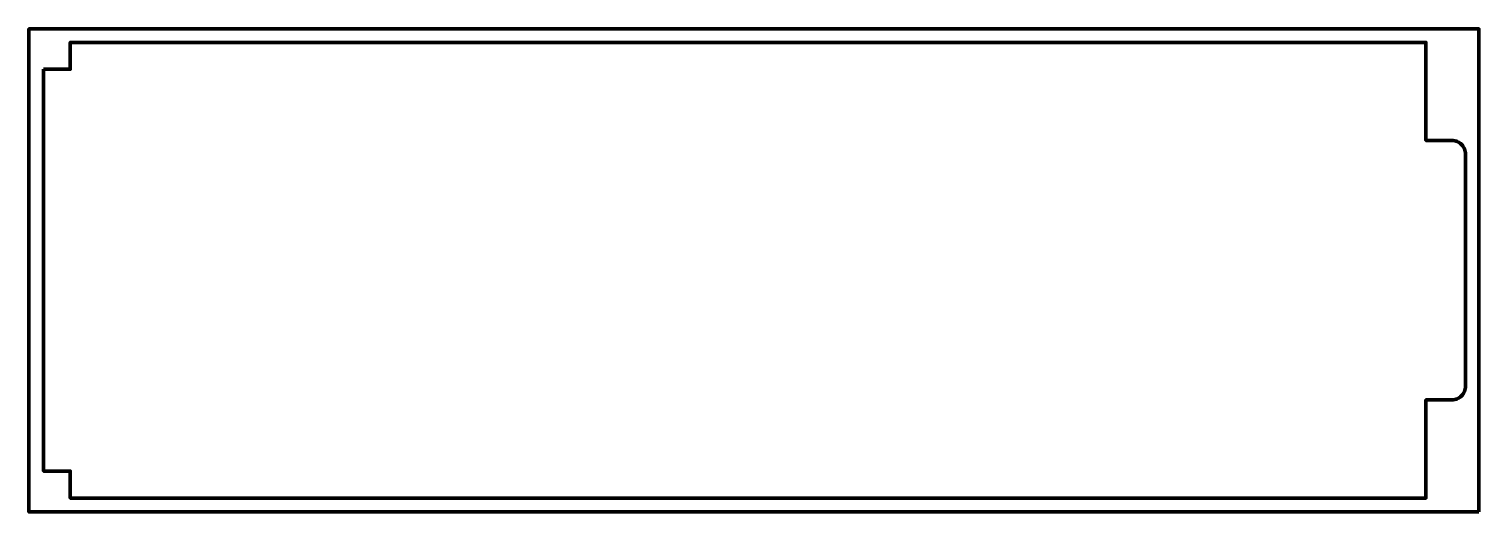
# Model space of a CAD drawing. Header units: millimetres. Extents: x -372 to 711, y -81 to 279.
import ezdxf

# ---------------------------------------------------------------- set-up
doc = ezdxf.new("R2010")
doc.units = ezdxf.units.MM
doc.header["$MEASUREMENT"] = 0
doc.layers.add('Layer 1', color=7, linetype='Continuous', lineweight=0)

msp = doc.modelspace()

# ---------------------------------------------------------------- linework, layer by layer
at = {"layer": 'Layer 1', "color": 230, "lineweight": 70, "true_color": 0xe6007e}
msp.add_lwpolyline([(710.8, -81.4), (-372.2, -81.4), (-372.2, 279), (710.8, 279)], close=True, dxfattribs=at)
msp.add_open_spline([(-361.3, 248.9), (-361.3, 248.9), (-356.3, 248.9), (-356.3, 248.9), (-356.3, 248.9), (-351.3, 248.9), (-351.3, 248.9), (-351.3, 248.9), (-346.3, 248.9), (-346.3, 248.9), (-346.3, 248.9), (-341.3, 248.9), (-341.3, 248.9), (-341.3, 248.9), (-341.3, 253.9), (-341.3, 253.9), (-341.3, 253.9), (-341.3, 258.9), (-341.3, 258.9), (-341.3, 258.9), (-341.3, 263.9), (-341.3, 263.9), (-341.3, 263.9), (-341.3, 269), (-341.3, 269), (-341.3, 269), (-88.2, 269), (-88.2, 269), (-88.2, 269), (164.9, 269), (164.9, 269), (164.9, 269), (418, 269), (418, 269), (418, 269), (671.2, 269), (671.2, 269), (671.2, 269), (671.2, 250.7), (671.2, 250.7), (671.2, 250.7), (671.2, 232.4), (671.2, 232.4), (671.2, 232.4), (671.2, 214.1), (671.2, 214.1), (671.2, 214.1), (671.2, 195.8), (671.2, 195.8), (671.2, 195.8), (676, 195.8), (676, 195.8), (676, 195.8), (680.9, 195.8), (680.9, 195.8), (680.9, 195.8), (685.8, 195.8), (685.8, 195.8), (685.8, 195.8), (690.6, 195.8), (690.6, 195.8), (692, 195.8), (693.4, 195.5), (694.6, 195), (695.8, 194.4), (696.9, 193.7), (697.8, 192.8), (698.8, 191.9), (699.5, 190.8), (700, 189.5), (700.5, 188.3), (700.8, 187), (700.8, 185.6), (700.8, 185.6), (700.8, 142.3), (700.8, 142.3), (700.8, 142.3), (700.8, 99), (700.8, 99), (700.8, 99), (700.8, 55.7), (700.8, 55.7), (700.8, 55.7), (700.8, 12.4), (700.8, 12.4), (700.8, 11), (700.5, 9.7), (700, 8.5), (699.5, 7.2), (698.8, 6.1), (697.8, 5.2), (696.9, 4.3), (695.8, 3.5), (694.6, 3), (693.4, 2.5), (692, 2.2), (690.6, 2.2), (690.6, 2.2), (685.8, 2.2), (685.8, 2.2), (685.8, 2.2), (680.9, 2.2), (680.9, 2.2), (680.9, 2.2), (676, 2.2), (676, 2.2), (676, 2.2), (671.2, 2.2), (671.2, 2.2), (671.2, 2.2), (671.2, -16.1), (671.2, -16.1), (671.2, -16.1), (671.2, -34.4), (671.2, -34.4), (671.2, -34.4), (671.2, -52.7), (671.2, -52.7), (671.2, -52.7), (671.2, -71), (671.2, -71), (671.2, -71), (418, -71), (418, -71), (418, -71), (164.9, -71), (164.9, -71), (164.9, -71), (-88.2, -71), (-88.2, -71), (-88.2, -71), (-341.3, -71), (-341.3, -71), (-341.3, -71), (-341.3, -66), (-341.3, -66), (-341.3, -66), (-341.3, -60.9), (-341.3, -60.9), (-341.3, -60.9), (-341.3, -55.9), (-341.3, -55.9), (-341.3, -55.9), (-341.3, -50.9), (-341.3, -50.9), (-341.3, -50.9), (-346.3, -50.9), (-346.3, -50.9), (-346.3, -50.9), (-351.3, -50.9), (-351.3, -50.9), (-351.3, -50.9), (-356.3, -50.9), (-356.3, -50.9), (-356.3, -50.9), (-361.3, -50.9), (-361.3, -50.9), (-361.3, -50.9), (-361.3, 24.1), (-361.3, 24.1), (-361.3, 24.1), (-361.3, 99), (-361.3, 99), (-361.3, 99), (-361.3, 173.9), (-361.3, 173.9), (-361.3, 173.9), (-361.3, 248.9), (-361.3, 248.9)], degree=3, knots=[0, 0, 0, 0, 1, 1, 1, 2, 2, 2, 3, 3, 3, 4, 4, 4, 5, 5, 5, 6, 6, 6, 7, 7, 7, 8, 8, 8, 9, 9, 9, 10, 10, 10, 11, 11, 11, 12, 12, 12, 13, 13, 13, 14, 14, 14, 15, 15, 15, 16, 16, 16, 17, 17, 17, 18, 18, 18, 19, 19, 19, 20, 20, 20, 21, 21, 21, 22, 22, 22, 23, 23, 23, 24, 24, 24, 25, 25, 25, 26, 26, 26, 27, 27, 27, 28, 28, 28, 29, 29, 29, 30, 30, 30, 31, 31, 31, 32, 32, 32, 33, 33, 33, 34, 34, 34, 35, 35, 35, 36, 36, 36, 37, 37, 37, 38, 38, 38, 39, 39, 39, 40, 40, 40, 41, 41, 41, 42, 42, 42, 43, 43, 43, 44, 44, 44, 45, 45, 45, 46, 46, 46, 47, 47, 47, 48, 48, 48, 49, 49, 49, 50, 50, 50, 51, 51, 51, 52, 52, 52, 53, 53, 53, 54, 54, 54, 55, 55, 55, 56, 56, 56, 56], dxfattribs=at)

doc.saveas('drawing.dxf')
